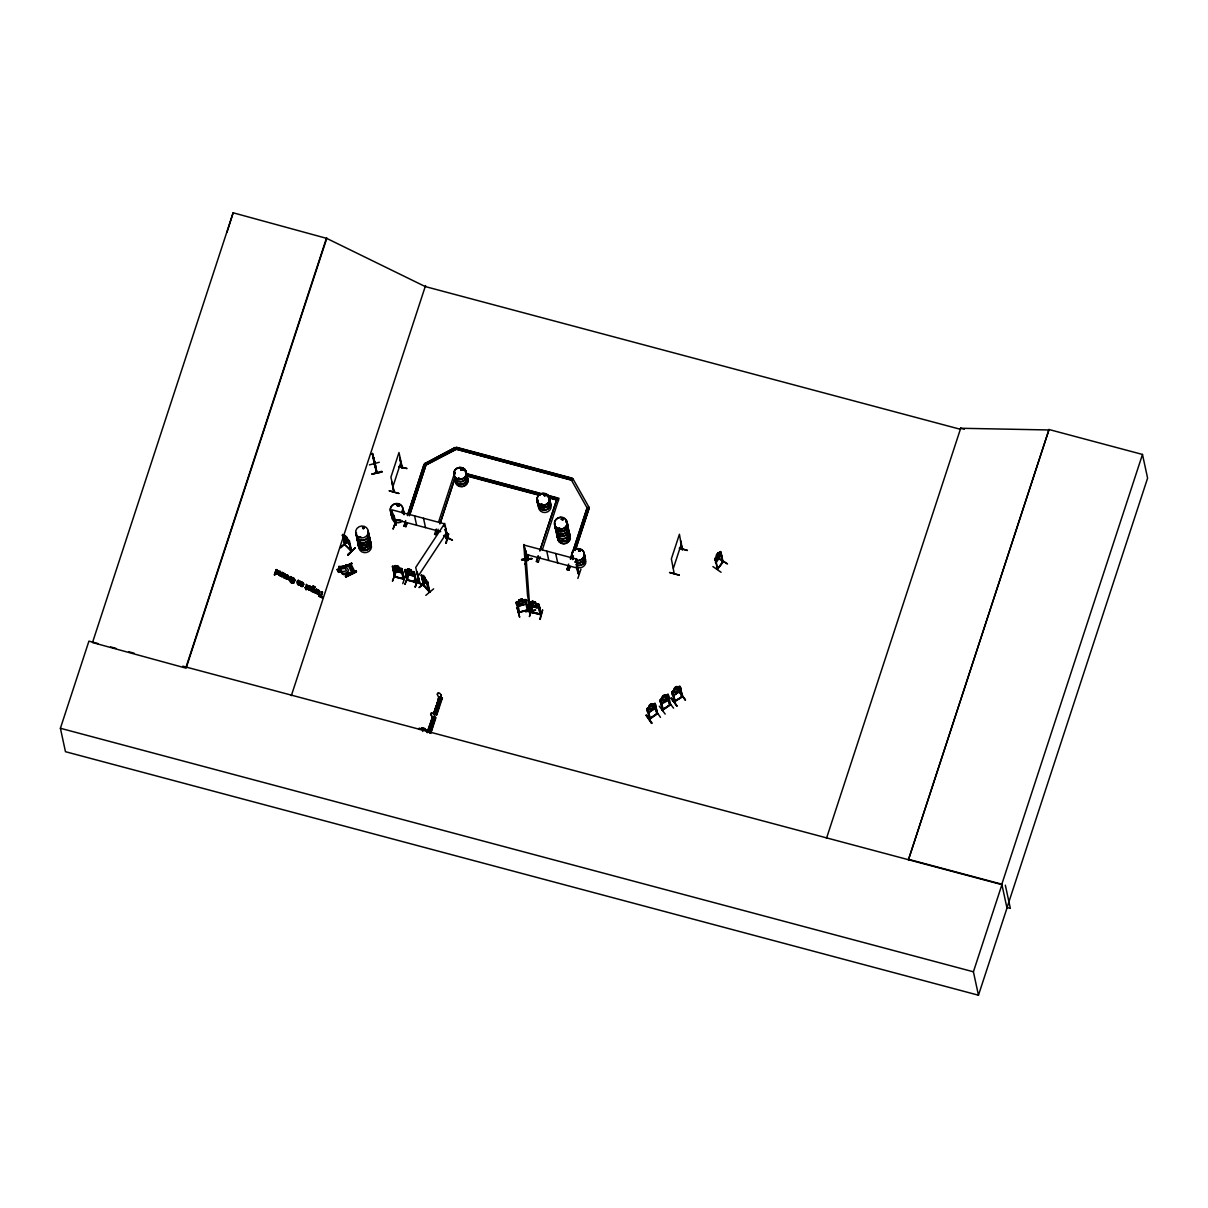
<?xml version="1.0" encoding="UTF-8"?>
<svg xmlns="http://www.w3.org/2000/svg" width="1208" height="1208" viewBox="0 0 1208 1208"><rect width="100%" height="100%" fill="white"/><g stroke="black" fill="none" stroke-linecap="round" stroke-linejoin="round"><path stroke-width="1.5" d="M402.173 467.224L402.189 468.055L401.736 467.164M674.245 573.845L671.361 558.896L679.424 534.268L682.143 549.67L682.611 548.93M682.173 549.625L680.572 542.09M373.559 458.768L373.121 456.518L375.597 465.488M526.612 559.153L526.658 560.089M526.703 559.591L526.764 560.452L527.171 559.636M531.384 612.335C525.903 583.947 529.285 612.924 530.659 609.285M657.197 713.415L649.089 719.092L657.56 713.354M649.164 719.032L650.206 718.73L647.896 709.156L647.141 709.67L647.896 709.156M656.518 713.566L657.348 713.037M663.162 709.911C656.08 680.044 667.058 731.429 660.021 699.915M662.588 710.304L670.636 704.717L668.401 695.083L667.646 695.597L669.791 705.306L667.646 695.597M674.608 701.078C677.235 704.415 670.742 689.889 673.007 692.335M681.523 696.729L682.263 695.944M679.953 691.051L680.527 689.375C681.961 686.491 677.779 686.31 679.953 686.235L682.505 696.684L674.864 701.138M681.614 697.197L679.47 687.503L680.225 686.975L682.535 696.563M447.036 538.798L446.039 538.451L447.655 539.176L444.997 529.346M350.607 550.455L351.392 551.437L348.916 541.139L349.293 541.999M527.156 560.376L527.02 559.244M530.825 610.448L530.75 609.376M430.576 714.215L431.543 713.686L430.682 714.426M431.498 713.822L431.377 712.765M437.145 694.011L437.447 694.796M441.449 695.355L440.694 694.63M360.029 537.379L360.195 537.137M360.935 536.971L360.059 536.639M362.808 527.458C363.155 529.164 365.707 527.398 363.14 528.696M398.051 504.597L398.459 505.774M398.851 504.899L398.716 506.016M457.983 478.368L459.085 478.247L458.134 478.745M458.27 478.745L459.04 478.126M460.656 469.716L460.912 469.263M460.595 469.217L461.818 468.372M462.468 469.519L462 468.704M430.954 726.431L429.973 727.095L431.075 727.669M541.214 504.461L541.486 504.083M541.199 504.159L541.426 504.582M542.15 503.932L541.758 504.37M545.201 495.401L544.295 495.537M545.578 494.842C545.639 497.877 542.377 493.528 544.37 495.597M559.772 528.017L558.926 528.591M559.41 528.334L558.7 528.002M561.222 519.017L562.505 518.141M575.944 559.787L576.503 559.108M575.99 559.712L576.578 559.138M578.541 550.863L578.632 549.927M580.006 549.972C580.293 552.147 577.666 549.459 579.1 550.908M580.308 550.168L580.097 551.074M723.245 561.765C712.222 575.597 719.621 567.413 714.774 559.259L719.938 551.996M398.866 493.528L389.082 490.78L398.821 493.332M679.304 575.235L669.519 572.486L679.258 575.053M308.176 587.918C311.015 592.901 307.149 584.627 310.214 588.704M308.448 587.843L308.946 589.262M423.479 584.415L421.486 575.461L423.887 585.774L414.419 579.855L423.102 584.899L429.565 592.267L427.209 581.652M429.444 592.192L428.855 591.588M427.572 581.743L429.837 592.056L423.555 584.536L422.815 585.351L414.178 580.444M287.897 577.53L287.64 575.808M374.435 462.543L372.457 453.423L376.715 472.841L374.103 463.283M374.842 464.521L374.133 463.374M376.564 472.69L376.775 471.739M319.727 592.207L319.289 590.667M309.414 589.927C303.389 587.707 313.884 587.511 308.433 586.273M310.109 588.311L310.139 586.695L308.131 586.333M721.07 572.275L712.886 566.567M278.308 572.803L277.372 570.191M528.183 610.131L526.159 600.376L525.269 600.602L527.322 610.372L528.168 609.33M339.071 566.174L338.663 567.352L342.091 573.845L343.51 574.525M391.951 482.369L393.823 492.2L392.283 482.46M399.742 458.572L401.811 467.496M393.838 492.154L393.899 491.399M394.216 491.882L390.924 477.175L398.987 452.547L402.324 467.692M398.791 466.469L407.036 468.538L398.776 466.65M680.527 540.369L682.58 549.746M687.397 550.516L679.243 548.175L687.367 550.304M540.973 614.827L531.49 612.35L529.391 601.886L539.01 604.347L541.078 614.857L539.1 605.102L538.224 604.876L540.218 614.691L540.308 613.83M532.517 602.294L532.26 601.146L535.431 602.067M531.384 606.507L538.934 608.334L539.674 607.428M535.688 603.215L537.303 603.924L537.771 606.069L533.377 605.812L531.58 604.483L531.112 602.339L532.622 602.354M396.103 525.133L394.08 515.408L393.204 515.182L395.801 524.831M395.56 521.448L393.053 529.164L396.013 521.403M393.204 515.182L395.197 524.997L391.86 509.806L443.759 523.653L444.438 526.779M447.987 538.466L447.202 539.04L447.051 538.043M445.692 543.207L448.636 533.77L446.205 543.328M526.144 550.984L525.359 550.44L528.274 560.376L527.05 560.18M528.681 555.121L525.223 564.423L528.576 555.257M527.428 559.44L528.168 560.346L527.262 559.395M528.274 560.376L527.126 559.817L528.168 560.346M530.327 603.169L529.557 602.626L532.23 612.607L541.229 614.495M532.411 607.337L529.406 616.609L532.366 607.352M532.351 612.547L531.399 611.625M540.942 614.449L532.305 611.807M539.689 619.281L542.634 609.844L540.218 619.402M576.276 564.362L577.258 564.272L576.276 564.362L578.3 573.74L579.206 574.042L575.929 558.896L524.03 545.065L527.367 560.24M578.209 573.77C580.474 570.72 578.013 579.568 576.775 565.857M577.862 578.451L580.942 569.21M1049.027 429.519L908.461 859.719L1049.027 429.519L1142.481 454.45L1001.825 884.211L1006.989 908.069L978.465 995.211L65.459 751.693L60.4 728.273L88.924 641.131L97.954 643.547M233.144 212.789L92.503 642.55L186.092 668.16L326.749 238.399L233.144 212.789L227.044 232.132M185.957 667.465L326.613 237.719M277.674 573.966A1.586 1.374 73.8 0 1 276.813 574.102A1.842 1.601 73.8 0 1 275.771 573.347L274.427 574.736L276.088 569.632L276.934 569.829M274.427 574.736L276.36 569.557M274.986 575.008L275.771 573.347M277.583 573.226C272.57 573.619 280.362 567.911 277.312 573.302M275.666 572.909L276.632 570.72M280.362 575.053L279.456 574.434L280.301 571.475C278.837 570.403 277.553 575.385 279.546 575.476M279.728 571.203L279.32 575.34M280.301 571.475L279.622 575.038L280.905 574.948L282.355 572.486L281.162 576.156L280.332 575.959M281.796 572.214L280.905 574.948M280.89 576.231L282.355 572.486M282.264 576.895C283.276 570.871 284.106 577.122 281.706 576.624L282.899 572.97L283.744 573.166M281.706 576.624L283.17 572.894M283.669 573.558C286.522 572.456 285.692 578.662 283.774 577.635L284.182 574.147M283.774 577.635L284.892 574.6L283.699 574.072M284.333 577.907L285.224 574.585L283.956 573.513M289.074 579.87C286.16 579.04 292.457 579.493 290.766 576.594L290.131 580.535L289.301 580.338M288.304 579.085L289.648 579.281L290.766 576.594M289.86 580.61L291.324 576.88M293.71 578.179L294.767 580.323L293.74 582.83A2.22 1.918 73.8 0 1 292.532 583.237L291.611 582.981A3.458 3.005 73.8 0 1 290.539 582.15L290.871 581.018L293.348 582.362C296.307 580.791 292.245 575.778 291.732 579.462L292.849 580.459L290.947 579.749L291.656 577.62L293.106 577.666M290.282 581.848L290.539 581.063M290.947 579.749L291.928 577.545M298.769 584.053L297.848 583.434L298.693 580.474C294.39 580.731 298.648 586.288 298.859 584.551M298.134 580.202L297.727 584.34M298.693 580.474L298.014 584.038L299.297 583.947L300.762 581.486L299.569 585.14L298.723 584.944M300.203 581.214L299.297 583.947M299.297 585.231L300.762 581.486M306.002 588.507C306.983 591.21 303.676 585.88 306.439 587.918L306.424 584.294L306.168 587.994L305.126 587.481M306.832 588.704C306.107 592.343 308.719 579.629 306.998 588.19M306.56 588.779L307.376 588.371M310.381 588.236L308.055 587.103L308.463 589.579M313.838 586.922C310.199 586.333 317.387 590.742 312.283 591.663A1.812 1.57 73.8 0 1 311.256 590.893L312.54 586.439M310.637 590.772L311.966 587.45M313.325 590.727L311.422 590.395L313.099 588.281M311.422 590.395L312.344 588.311M312.238 587.873L313.597 586.816M313.567 586.997L315.001 587.028L313.853 587.163M313.657 592.222C314.835 590.38 312.812 593.098 314.639 592.373M314.865 592.841L315.696 593.037L316.904 589.383L316.058 589.187L314.684 591.89M314.941 591.86L316.33 589.096M315.424 593.113L316.904 589.383M318.248 590.033C318.082 588.9 314.427 594.064 318.429 594.411M317.689 589.761L317.266 593.838M319.108 593.883L317.191 592.524L318.837 593.974M317.342 592.041C318.504 589.534 316.481 593.083 318.912 592.298M318.655 596.103L322.521 597.779L318.655 596.103L320.618 596.178L322.023 591.89L321.207 596.48L322.612 592.177M318.837 595.529L320.346 596.269L322.023 591.89M322.249 597.869L322.702 597.205L321.207 596.48M291.339 695.657L425.563 285.541M392.947 486.552L401.011 461.924M407.066 523.139L405.918 526.658L404.031 526.159L405.692 520.588M407.413 515.303L424.114 464.295L426.016 464.793L456.065 449.134L571.293 479.863L573.045 478.957L588.915 507.134L587.163 508.055L570.463 559.077M404.031 526.159L405.178 522.641M407.489 515.605L424.114 464.295M393.476 566.19L392.404 566.401L402.007 568.847L404.212 579.387L394.488 576.85L395.318 577.122M394.669 576.895L392.66 567.126L393.536 567.367L395.56 577.077M405.918 526.658L407.005 522.853M409.316 515.816L426.016 464.793L409.95 514.351M393.536 567.367L392.555 567.443M393.068 569.496L394.472 570.916L401.902 572.924L402.641 572.048M395.529 566.733L395.288 565.586L398.474 566.431L400.769 570.569L399.38 571.052L394.608 568.923L394.14 566.763L395.65 566.809L395.288 565.586M394.412 570.931L401.932 572.834M392.479 581.108L395.967 571.807L392.509 581.093M394.578 576.82L404.242 578.723M398.474 566.431L395.258 565.691M395.454 577.046L394.503 576.125M400.905 568.168L402.007 568.847M401.207 569.753L402.189 569.663L401.207 569.753L404.076 579.447L401.902 568.847M405.903 569.512L414.404 572.275L413.332 571.49M394.593 576.548L404.303 579.01L403.261 578.466M405.858 571.006L405.088 570.448L407.987 580.399L406.99 580.217L416.594 581.924L416.594 582.739L414.344 572.154M405.495 572.803L406.915 574.223L414.374 576.14L406.869 574.147M405.843 574.6L402.762 583.675M407.715 568.908L410.871 569.859L413.211 573.875L411.807 574.374L407.036 572.23L406.567 570.085L408.077 570.116L407.715 568.908L410.916 569.753M413.74 572.758L414.51 573.302L413.74 572.758C418.21 587.39 417.062 582.105 407.021 579.87M407.987 580.399L407.171 579.402M411.128 571.006L410.811 569.768M571.882 478.081L571.354 480.165L571.882 478.081L456.654 447.337L456.065 449.134L571.354 480.165L573.045 478.957M424.174 464.582L426.077 465.08L456.126 449.436L456.654 447.337M418.723 578.043L415.174 587.163L418.21 577.756M415.159 586.967L418.164 577.726M437.613 531.293L436.466 534.812L434.578 534.298L436.299 529.029M438.595 521.992L454.721 472.721M436.466 534.812L438.126 529.24M439.848 523.955L454.827 478.217M440.497 522.49L454.887 478.504A6.372 5.965 -12.2 0 0 463.389 484.106A6.372 5.965 -12.2 0 0 465.85 474.366M427.421 730.387L418.98 728.409M419.206 729.255L420.082 729.481M422.09 728.862L421.834 727.714L422.166 729.028L420.686 728.892M424.989 728.666L421.803 727.805M437.825 693.09L437.598 693.936M431.316 714.925L432.464 717.929L434.578 718.639L434.427 715.619L434.623 718.518L432.464 717.929L430.728 714.306M427.194 732.003L432.57 716.933M433.823 713.973L439.078 697.061M432.494 716.616L427.889 732.184M433.234 713.807L434.291 714.079L439.002 696.729M433.642 713.913L439.244 697.258M433.853 713.973L439.47 697.242M428.251 732.29L433.234 717.28M434.216 714.064L439.742 697.394M440.074 697.937L440.482 696.759M440.739 697.016L439.908 697.439M434.427 717.431L434.291 716.752M440.89 697.696L439.954 697.288M429.821 732.682L434.956 717.643L435.861 717.96L430.863 732.969M436.858 714.759L435.816 714.487L441.222 697.771L442.37 698.088L436.828 714.743L435.771 714.472L441.267 697.801L442.354 698.088M429.882 732.697L434.759 717.688M430.229 732.803L435.484 717.416L430.652 732.863M436.194 714.577L441.992 697.529M430.441 732.848L435.484 717.416M540.082 556.707L538.36 561.992L536.473 561.478L538.134 555.906M539.855 550.637L556.616 499.901M536.473 561.478L538.194 556.209M539.916 550.923L556.042 501.667M542.392 549.67L559.032 498.315L546.288 494.918M570.055 566.612L568.908 570.131L567.005 569.632L568.666 564.061M570.403 558.775L587.103 507.753L588.915 507.134M567.005 569.632L568.168 566.114M568.908 570.131L569.995 566.326M572.29 559.289L573.438 555.771M575.174 550.486L588.991 508.266L587.103 507.753L589.051 508.553L575.808 549.021M673.385 568.258L681.448 543.63M960.224 429.248L960.556 428.236L964.316 429.233M826.468 838.382L960.692 428.266L1049.118 429.973M978.465 995.211L973.406 971.791L1001.93 884.649L182.816 666.182M1006.944 907.888L1147.6 478.126L1142.481 454.45M960.692 428.266L960.345 429.278L425.231 286.553L326.749 238.399M655.778 706.484L655.114 708.22L648.756 712.629L647.503 712.041L646.839 708.945L647.76 707.888L655.023 703.479L655.189 708.22L648.756 712.629M668.205 699.251L668.87 697.514M673.656 695.37L672.418 694.947L673.717 695.461L680.089 691.127L680.693 689.406M351.588 550.803L350.939 550.516M419.493 581.758L418.632 582.392L419.161 581.124M419.433 581.516L418.934 582.558L419.418 581.426M447.126 539.01L448.002 538.119M300.913 583.177L300.686 585.231A1.601 1.389 73.8 0 0 301.29 586.076L301.94 586.393A1.616 1.404 73.8 0 0 302.861 586.288L303.601 583.902L302.257 582.347A1.601 1.389 73.8 0 0 301.351 582.452L301.079 582.634M278.127 573.241L278.701 571.142L277.1 570.161M422.951 579.764L422.03 577.696L427.919 585.306L427.647 581.803L421.35 574.6L423.661 585.699L424.038 585.004M277.462 573.105L277.553 570.931M313.204 590.621L313.068 588.447M646.189 715.362L651.64 723.396L646.174 715.227M671.089 698.315L677.024 706L671.074 698.149M665.2 714.094L659.311 706.212M721.327 554.668L716.208 562.626L714.683 559.198L715.257 557.96M419.131 582.437L417.153 572.184L419.508 581.863M447.126 538.708C449.3 537.847 445.752 535.612 445.48 529.844L445.661 528.923L445.48 529.844M722.248 561.977L723.139 561.373L717.265 569.119M723.124 561.901L720.844 552.237L722.263 562.399M362.476 527.654L363.457 526.975M362.838 527.745L363.714 527.005L364.408 527.911M363.94 528.198L363.91 527.322M364.288 528.092L363.382 528.726M397.266 504.884L397.523 506.152M462.166 469.323L461.32 469.701M562.717 519.334L562.49 519.546M563.079 519.229L561.312 519.214M575.914 559.38L576.926 559.274M518.579 612.32L528.289 609.753L518.413 612.335L519.606 612.365L517.386 602.701L516.495 602.943L517.386 602.701M528.258 610.1L518.549 612.698M319.018 592.192L318.716 591.014M517.311 601.478C515.016 602.143 516.42 605.812 518.338 606.159L525.873 604.196L525.918 599.591L516.345 602.248M311.86 587.103L313.37 586.167M663.268 709.881L662.18 710.032L663.026 709.141M682.429 696.352L673.913 701.667L675.076 701.395M682.505 696.684L674.351 701.893M293.574 581.969L294.012 579.538L292.593 578.285M286.13 575.506L285.707 577.907A1.601 1.389 73.8 0 0 286.311 578.753L286.628 578.934M301.109 582.83L300.414 585.306A1.601 1.389 73.8 0 0 301.019 586.152L301.668 586.469A1.616 1.404 73.8 0 0 302.589 586.363L303.887 584.219L302.529 582.271A1.601 1.389 73.8 0 0 301.623 582.377L300.837 582.905M311.528 590.818L311.528 590.818A1.812 1.57 73.8 0 0 312.555 591.588M417.455 572.35L416.669 572.924M418.95 581.244L418.557 582.045M443.532 535.673L452.517 540.263L443.849 535.431M417.757 576.775L446.764 532.773M347.345 572.32L348.584 570.614L347.209 568.002L344.507 566.929L339.901 567.654L339.81 569.179L337.153 569.542L338.618 572.335L341.184 571.777L342.74 573.045M287.489 578.33L288.319 576.548L287.232 575.612M287.912 578.043L286.734 578.572M376.458 471.92L374.782 462.453M302.468 585.654L302.423 583.011M301.743 583.102C299.373 585.865 304.25 586.771 303.178 583.404C301.23 581.093 299.659 586.907 302.574 585.714M722.535 562.596L721.131 552.433M717.341 569.451L723.154 561.796M718.971 558.881L727.503 563.925L719.273 558.458M419.025 581.592L417.153 572.184M460.686 468.795L461.562 468.342M462.286 469.67L461.033 469.972M543.857 494.631L545.216 494.299M544.204 494.525L544.959 494.223M437.749 707.737L436.888 706.605M580.187 550.818L578.738 550.984A6.463 6.055 -12.2 0 1 580.399 551.12M286.372 575.235L285.435 577.983A1.601 1.389 73.8 0 0 286.039 578.828L286.96 579.055A1.616 1.404 73.8 0 0 287.882 578.964L288.621 576.578L287.277 575.023M310.048 589.655L310.683 587.028L308.357 585.669M339.101 567.322L349.897 564.861L353.944 572.199L349.958 564.317L346.62 565.933M338.829 566.794L349.897 564.861M342.423 573.574L353.778 572.154L342.71 574.087M337.153 569.542L339.614 569.164M338.618 572.335L337.213 569.481M345.699 565.133L348.659 565.691L352.117 572.245L350.003 573.453M350.063 573.543L343.434 574.495M662.679 697.65L661.395 698.979L661.863 701.123L665.986 699.356L667.148 697.499L666.68 695.34L665.231 695.899M674.502 689.541L673.203 690.87L673.671 693.03L677.794 691.248L678.971 689.39L678.503 687.246L677.054 687.79L676.888 686.537L674.139 688.424C674.411 691.474 674.049 685.827 676.948 686.627M650.07 718.881L648.107 709.413M657.484 713.807L655.114 703.403L654.056 703.569M663.056 709.232L670.651 704.385L662.437 710.047M674.985 701.803L672.811 692.063M419.04 582.452L415.733 567.398L444.74 523.411L448.032 538.602M350.154 544.129L349.61 544.657L343.178 537.515M722.716 561.629L720.557 551.528L719.817 552.011M717.446 568.621L715.468 559.244M395.046 524.181L396.133 524.468L395.212 524.952M532.381 612.23L531.49 612.048M349.474 541.033L343.238 534.797L344.808 536.352M344.718 536.246L343.827 535.552L345.639 539.734L348.719 542.014L347.013 538.466M344.295 539.357L343.268 537.439M346.772 537.318L344.476 535.084L345.881 540.897M342.468 535.31L343.359 535.688L345.201 545.367L342.468 535.31L345.201 545.367M347.919 540.746L340.445 547.481L347.028 542.241M345.277 544.612L344.356 544.264L351.241 551.029M340.762 547.768L346.998 542.045M348.191 555.076L355.197 547.753L348.146 555.016M376.987 472.419L376.866 471.558M422.06 576.125L421.214 575.672M425.367 579.055L425.156 577.801M425.624 582.392L418.995 587.571L425.911 582.588M425.82 595.348L433.627 588.855M318.852 592.328L319.41 591.331L318.444 590.923M293.619 582.15L292.185 582.573L290.599 581.093M277.946 573.77L277.402 574.057A1.586 1.374 73.8 0 1 276.541 574.178A1.842 1.601 73.8 0 1 275.5 573.423M286.1 575.31L286.643 575.053A1.601 1.389 73.8 0 1 287.549 574.948L288.908 576.895L287.61 579.04A1.616 1.404 73.8 0 1 286.689 579.145M398.308 505.744L397.356 505.397M398.67 505.941L397.145 505.533M561.856 518.353L562.686 518.459M436.873 706.544L437.024 707.903M431.09 727.729L430.939 726.355M665.064 694.645C658.254 700.444 666.272 691.927 665.321 695.793M668.779 697.56L668.145 694.328C664.762 695.098 656.095 700.519 661.909 703.554M679.062 686.506L671.754 691.852L672.479 695.038M656.91 714.2L654.555 704.581L655.31 704.068L657.545 713.702L649.526 719.319L649.089 718.7M655.521 704.324L654.555 704.581M667.858 695.868L668.401 695.083M680.421 687.246L679.47 687.503M661.788 703.554C674.638 693.03 665.88 704.626 660.685 702.996M673.671 695.536L680.089 691.127M667.798 700.58L673.566 708.16M679.968 692.26L685.48 700.172L679.47 692.38M674.789 701.425L674.26 701.893M660.444 717.356L655.053 709.322M446.9 538.406L446.039 538.224M540.142 614.223L538.224 604.876M416.549 581.969L415.507 582.165L416.443 582.422M455.144 447.519L425.156 463.464L455.144 447.519L456.126 449.436M670.425 704.46L670.002 705.215M674.426 702.241L671.844 691.806M662.966 709.534L660.987 700.172M679.938 692.26L685.374 700.051M301.638 583.026L302.483 582.845M344.174 566.28L351.77 563.351M345.745 566.144L351.558 563.306M345.805 577.016L356.405 571.852L345.805 577.016L345.322 575.778L353.823 571.626M355.922 570.599C353.159 572.939 356.889 569.481 356.405 571.852M345.443 576.337L352.525 572.894M518.383 611.912L518.73 612.698L516.314 602.158M287.595 578.39L285.934 577.288L287.715 575.612M517.054 607.896L519.576 617.122M649.421 719.319L646.929 708.9L647.714 707.873M519.425 612.516L519.214 611.671L519.5 612.396M312.525 586.348L313.702 586.242M280.739 575.461L279.561 575.657M299.131 584.461L297.681 584.551M291.732 579.462L293.031 579.885M322.702 597.205L320.935 596.556M317.855 590.501L318.957 590.319M374.344 464.582L372.351 453.453M372.834 454.918L373.227 456.186L372.547 454.117M372.759 455.099L372.185 454.359M373.649 458.708L375.507 465.835M373.317 456.564L377.062 472.751L374.525 463.313M374.601 461.139L374.842 462.543M369.422 464.899L379.282 462.256M371.943 474.004L381.97 471.996M381.954 471.966L371.958 474.125L381.788 471.286M519.138 599.847L522.339 598.881L522.52 600.21M519.259 599.863L522.279 599.047M525.752 604.076L518.262 606.22M527.035 605.057L530.146 614.344L527.201 605.193M276.36 570.795L277.644 570.735M319.123 592.252L317.87 592.222M431.422 712.826L432.872 713.067M312.072 588.387C315.092 587.133 313.446 592.841 311.694 590.319M317.674 591.014L318.459 590.833M309.701 589.308L308.886 589.428M283.17 574.178L284.227 573.996M667.239 694.6L668.205 694.419M287.293 575.506L286.205 577.213L286.794 578.406M312.57 591.694L314.473 589.459L312.525 587.798M529.361 601.992L530.493 601.811M405.948 569.557L404.831 569.708L407.036 580.172M418.95 728.515L420.067 728.364M524.665 550.214L525.842 555.635M526.688 559.485C508.704 560.557 544.914 557.054 527.035 559.455M521.735 559.455L531.898 558.474M521.765 559.848L531.898 558.73M530.388 610.493L527.534 595.423L523.789 544.491L527.126 560.512M525.571 611.595L535.703 610.115L525.586 611.625M432.977 717.159L432.811 717.174M344.688 544.37L351.664 551.15L349.399 540.973M351 550.516L348.916 541.139M522.49 600.104L524.197 600.059L524.665 602.203L520.225 604.362L518.398 603.879L517.93 601.72L519.47 600.904L519.108 599.742M423.449 584.748L429.837 591.92M531.716 611.912L541.154 614.389M407.096 579.734L415.612 581.848M415.748 582.045L413.634 573.075M319.048 592.901L317.191 592.524M308.629 585.684C311.921 584.959 311.694 590.984 308.478 589.836M314.956 591.814L314.02 591.694M408.334 575.265L404.906 584.415L408.395 575.265M438.293 692.894L439.38 693.196M524.77 599.5L525.948 599.681M563.17 518.806L562.535 518.549M345.684 565.284L348.553 565.827L351.951 572.245M292.396 577.666L293.544 577.847M318.912 594.517L317.553 594.26M532.713 602.747L535.703 603.502M533.181 604.891L536.171 605.661M318.036 592.856L319.999 592.131L319.093 590.546M446.22 538.557L447.02 538.708M538.119 605.193L538.995 605.419M1007.064 907.525L1010.356 908.401L1005.328 885.177M456.715 447.639L571.943 478.368M466.167 473.551L542.649 493.951M466.243 473.838L539.07 493.272M546.348 495.22L557.281 498.134M467.405 475.831L540.233 495.265M549.338 497.681L558.519 500.414L549.413 497.983M467.466 476.133L538.481 495.069M393.884 519.183L440.724 531.671M526.054 554.427L577.952 568.273M403.97 525.857L405.858 526.371M436.405 534.51L434.578 534.298M536.397 561.192L538.36 561.992M566.945 569.33L568.832 569.844M438.972 698.058L441.131 698.632M439.153 706.891L435.907 706.031M438.61 708.583L435.363 707.722M434.865 709.217L438.111 710.093M434.306 710.923L437.553 711.784M433.944 712.041L437.19 712.916M433.385 713.747L436.632 714.607M432.645 726.778L429.399 725.917M432.102 728.469L428.855 727.609M431.603 729.979L428.357 729.104M425.261 730.1L422.287 729.315L422.755 731.459M431.045 731.671L427.798 730.795M908.371 859.281L1001.825 884.211M110.592 646.914L115.998 648.364M128.652 651.731L134.058 653.181M427.436 731.927L430.682 732.803M60.4 728.273L973.406 971.791M716.299 562.686L715.378 562.43M426.998 582.694L424.189 580.172L422.483 575.899L423.434 576.714C421.245 572.139 428.719 582.664 423.117 575.446L423.359 576.79M314.699 591.784L313.899 591.603M276.828 573.468L275.937 572.834M526.718 560.527L524.74 551.074M313.431 586.318L315.001 587.028M579.598 549.67L580.384 550.184M407.926 579.931L405.964 570.674M403.125 578.874L401.298 569.436M291.219 579.674L292.849 580.459M305.231 587.918L306.273 588.432M305.654 589.549L306.485 589.746M434.518 714.894L433.476 713.309M343.359 534.797L342.513 534.419L344.778 544.37M313.793 586.469L314.729 587.103M293.272 577.922L295.009 579.719L294.012 582.754A2.22 1.918 73.8 0 1 292.804 583.162L291.883 582.905A3.458 3.005 73.8 0 1 290.811 582.075L290.554 581.773M537.832 603.804L538.979 604.453M427.421 730.312L428.523 731.082M718.488 553.702L718.247 552.539L716.253 555.121L716.148 560.059L719.183 557.281L719.515 552.917L718.428 553.823L718.186 552.675L716.676 556.299M441.026 695.008L439.848 693.317M437.492 694.66L438.927 698.179L441.086 698.753L440.935 695.732M460.837 469.836L461.003 470.063A6.372 5.965 -12.2 0 1 462.513 470.199M344.975 536.669L348.584 539.991M345.428 538.813L347.572 540.897M530.176 604.997L531.475 606.386L530.07 604.981M460.807 469.912L460.701 469.655A6.372 5.965 -12.2 0 1 463.917 470.38M677.129 687.699L676.888 686.537M671.104 698.118L677.024 706M662.573 697.68L662.422 696.503M649.481 706.65L649.24 705.502C652.169 701.848 651.384 705.502 653.588 704.324L654.056 706.484L652.894 708.341L648.771 710.108L649.33 705.472L652.033 703.705L652.199 704.959M646.204 715.196L652.109 723.079M425.397 578.949L428.9 591.678M571.293 479.863L587.163 508.055M425.095 463.162L426.077 465.08M350.849 563.789L354.865 571.746M372.894 455.054L373.227 456.186M374.48 461.577L374.087 459.387M526.159 600.376L525.269 600.602M517.13 607.699L519.651 617.092M373.363 457.213L373.982 459.644M720.496 551.618L721.161 554.699M717.899 553.294L716.706 554.834M676.389 687.156L674.744 688.273M664.566 695.249L662.92 696.382M651.474 704.234L649.829 705.351M555.68 553.506L557.703 562.868M546.756 551.12L548.779 560.497M527.02 554.276L528.379 560.059M535.37 601.977L536.609 607.73M532.26 601.146L533.619 606.975M530.433 602.852L532.456 612.562M521.75 599.289L519.802 599.802M445.661 528.923L447.232 536.156M445.39 534.208L446.205 538.602M423.51 518.247L425.533 527.624M414.586 515.876L416.609 525.238M399.878 458.149L402.098 468.085M424.839 577.59L423.585 576.156M410.327 569.814L408.41 569.3M404.967 569.648L407.232 579.795M397.885 566.492L395.967 565.993M392.434 566.295L394.654 576.941M427.33 732.682L424.929 728.575M424.446 728.62L422.528 728.107M348.659 541.38L350.682 550.893M346.772 537.213L348.025 542.966M346.439 537.031L345.065 535.688M351.437 562.732L351.89 563.925M528.696 600.255L528.409 601.146L528.334 600.285M525.812 553.853L529.557 604.785M567.488 525.389A6.372 5.965 -12.2 0 1 562.445 534.268A6.372 5.965 -12.2 0 1 555.801 526.703M556.269 528.862A6.372 5.965 -12.2 0 0 563.743 536.276A6.372 5.965 -12.2 0 0 567.005 526.311A6.342 5.934 -12.2 0 1 563.698 536.11A6.342 5.934 -12.2 0 1 556.269 528.726M566.008 521.343A6.463 6.055 -12.2 0 1 562.702 531.46A6.463 6.055 -12.2 0 1 555.121 523.94M563.185 519.742A6.463 6.055 -12.2 0 0 561.539 519.515A6.463 6.055 -12.2 0 1 563.154 519.606M567.398 524.952A6.372 5.965 -12.2 0 1 563.17 533.679A6.372 5.965 -12.2 0 1 555.423 527.805M565.978 521.554A6.372 5.965 -12.2 0 1 563.502 531.293A6.372 5.965 -12.2 0 1 554.955 525.661M565.978 521.207A6.463 6.055 -12.2 0 1 562.671 531.324A6.463 6.055 -12.2 0 1 555.091 523.804M567.413 523.819A6.372 5.965 -12.2 0 1 560.965 531.278A6.372 5.965 -12.2 0 1 555.151 523.683M561.463 519.319A6.372 5.965 -12.2 0 1 563.109 519.546M565.888 521.116A6.372 5.965 -12.2 0 1 566.839 522.369M568.122 531.52A6.357 5.949 -12.2 0 1 564.861 541.471A6.357 5.949 -12.2 0 1 557.401 534.072M568.138 531.173A6.463 6.055 -12.2 0 1 564.816 541.29A6.463 6.055 -12.2 0 1 557.25 533.77M557.598 537.771A6.357 5.949 -12.2 0 0 566.129 543.389A6.357 5.949 -12.2 0 0 568.591 533.679A6.357 5.949 -12.2 0 1 566.099 543.253A6.357 5.949 -12.2 0 1 557.567 537.635M568.515 530.176A6.357 5.949 -12.2 0 1 563.487 539.04A6.357 5.949 -12.2 0 1 556.843 531.49M568.032 531.082A6.357 5.949 -12.2 0 1 564.77 541.048A6.357 5.949 -12.2 0 1 557.311 533.634M568.424 529.753A6.357 5.949 -12.2 0 1 564.212 538.451A6.357 5.949 -12.2 0 1 556.465 532.592M286.372 575.129A1.601 1.389 73.8 0 1 287.277 575.023M400.663 519.863A6.372 5.965 -12.2 0 1 391.649 513.023M402.385 510.456A6.372 5.965 -12.2 0 1 404.061 514.714M393.204 514.593A6.372 5.965 -12.2 0 1 391.211 506.394A6.372 5.965 -12.2 0 1 399.984 504.31A6.372 5.965 -12.2 0 1 401.962 512.509M393.264 514.804A6.342 5.934 -12.2 0 1 391.286 506.635A6.342 5.934 -12.2 0 1 400.014 504.551A6.342 5.934 -12.2 0 1 401.992 512.721M402.793 508.81A6.463 6.055 -12.2 0 1 403.245 513.415M393.657 516.994A6.463 6.055 -12.2 0 1 390.652 511.694M399.017 520.014A6.372 5.965 -12.2 0 1 391.543 512.585M402.279 510.033A6.372 5.965 -12.2 0 1 403.97 514.276M402.777 509.127A6.372 5.965 -12.2 0 1 403.23 513.672M393.763 517.205A6.372 5.965 -12.2 0 1 390.954 513.536M402.687 508.689A6.372 5.965 -12.2 0 1 403.125 513.249M393.672 516.767A6.372 5.965 -12.2 0 1 390.712 511.558M402.49 521.101A6.372 5.965 -12.2 0 1 392.117 515.197M402.853 512.63A6.372 5.965 -12.2 0 1 403.804 513.883M583.736 555.529A6.357 5.949 -12.2 0 1 577.197 565.45M572.743 559.621A6.357 5.949 -12.2 0 1 573.03 558.081M584.204 557.703A6.357 5.949 -12.2 0 1 576.171 567.005M573.302 558.685A6.357 5.949 -12.2 0 1 575.506 549.066A6.357 5.949 -12.2 0 1 584.294 554.064A6.357 5.949 -12.2 0 1 576.08 560.255M573.347 558.896A6.357 5.949 -12.2 0 1 575.552 549.293A6.357 5.949 -12.2 0 1 584.34 554.276A6.357 5.949 -12.2 0 1 576.125 560.482M584.189 553.989A6.463 6.055 -12.2 0 1 576.578 562.807A6.357 5.949 -12.2 0 0 584.144 554.185M583.645 555.091A6.357 5.949 -12.2 0 1 577.107 565.012M572.652 559.198A6.357 5.949 -12.2 0 1 572.939 557.643M572.184 557.039A6.357 5.949 -12.2 0 0 572.335 558.579A6.463 6.055 -12.2 0 1 572.048 556.888A6.463 6.055 -12.2 0 0 572.184 558.322M584.159 553.853A6.463 6.055 -12.2 0 1 575.023 562.052M580.369 550.984A6.463 6.055 -12.2 0 0 578.723 550.757A6.357 5.949 -12.2 0 1 580.308 550.923M584.038 553.747A6.357 5.949 -12.2 0 1 575.038 561.811M572.245 558.156A6.357 5.949 -12.2 0 1 572.094 556.601M465.88 474.17A6.463 6.055 -12.2 0 1 463.389 484.031A6.463 6.055 -12.2 0 1 454.706 478.323M467.269 477.779A6.372 5.965 -12.2 0 1 462.226 486.658A6.372 5.965 -12.2 0 1 455.582 479.093A6.342 5.934 -12.2 0 0 462.196 486.477A6.342 5.934 -12.2 0 0 467.224 477.643M465.291 471.784A6.372 5.965 -12.2 0 1 465.337 479.863A6.372 5.965 -12.2 0 1 456.775 480.829A6.372 5.965 -12.2 0 1 455.25 472.917M465.76 473.944A6.372 5.965 -12.2 0 1 463.283 483.668A6.372 5.965 -12.2 0 1 454.736 478.051M465.201 471.346A6.372 5.965 -12.2 0 1 465.231 479.44A6.372 5.965 -12.2 0 1 456.684 480.391A6.372 5.965 -12.2 0 1 455.159 472.479M549.021 500.203A6.372 5.965 -12.2 0 1 545.759 510.184A6.372 5.965 -12.2 0 1 538.285 502.77M550.44 503.63A6.372 5.965 -12.2 0 1 545.397 512.494A6.372 5.965 -12.2 0 1 538.753 504.929M549.459 498.678A6.463 6.055 -12.2 0 1 544.355 507.677A6.372 5.965 -12.2 0 1 537.726 500.172M537.605 500.006A6.463 6.055 -12.2 0 0 544.355 507.677A6.372 5.965 -12.2 0 0 549.413 498.874M547.194 496.428A6.463 6.055 -12.2 0 1 548.492 497.409M548.93 499.765A6.372 5.965 -12.2 0 1 545.654 509.746A6.372 5.965 -12.2 0 1 538.194 502.332M549.429 498.542A6.463 6.055 -12.2 0 1 545.155 507.39A6.463 6.055 -12.2 0 1 537.288 501.441M549.323 498.436A6.372 5.965 -12.2 0 1 544.279 507.3A6.372 5.965 -12.2 0 1 537.635 499.75M367.745 533A6.372 5.965 -12.2 0 1 364.484 542.981A6.372 5.965 -12.2 0 1 357.009 535.567A6.463 6.055 -12.2 0 0 364.469 542.905A6.463 6.055 -12.2 0 0 367.776 532.788M357.477 537.741A6.372 5.965 -12.2 0 0 364.952 545.155A6.372 5.965 -12.2 0 0 368.229 535.174A6.342 5.934 -12.2 0 1 364.922 544.974A6.342 5.934 -12.2 0 1 357.477 537.59M368.153 531.671A6.372 5.965 -12.2 0 1 363.11 540.535A6.372 5.965 -12.2 0 1 356.451 532.985M367.655 532.562A6.372 5.965 -12.2 0 1 364.393 542.543A6.372 5.965 -12.2 0 1 356.919 535.129M368.062 531.233A6.372 5.965 -12.2 0 1 363.004 540.112A6.372 5.965 -12.2 0 1 356.36 532.547M370.297 541.622A6.372 5.965 -12.2 0 1 366.084 550.35A6.372 5.965 -12.2 0 1 358.323 544.476M370.343 541.426A6.463 6.055 -12.2 0 1 366.069 550.274A6.463 6.055 -12.2 0 1 358.202 544.325M369.814 542.543A6.372 5.965 -12.2 0 1 366.553 552.509A6.372 5.965 -12.2 0 1 359.078 545.095M369.21 536.669A6.342 5.934 -12.2 0 1 364.182 545.503A6.342 5.934 -12.2 0 1 357.553 537.983M368.817 537.575A6.463 6.055 -12.2 0 1 365.511 547.692A6.463 6.055 -12.2 0 1 357.93 540.172M369.255 539.931A6.372 5.965 -12.2 0 1 366.779 549.67A6.372 5.965 -12.2 0 1 358.232 544.038M368.787 537.786A6.372 5.965 -12.2 0 1 365.526 547.768A6.372 5.965 -12.2 0 1 358.051 540.354M368.787 537.439A6.463 6.055 -12.2 0 1 365.48 547.556A6.463 6.055 -12.2 0 1 357.9 540.036M368.697 537.349A6.372 5.965 -12.2 0 1 365.42 547.33A6.372 5.965 -12.2 0 1 357.961 539.916M415.114 575.265L414.344 576.246L415.008 575.219M718.518 554.2L716.661 556.616L717.129 558.775L718.986 556.36L718.518 554.2M355.212 547.768L347.798 554.683L355.212 547.768M427.164 581.954L427.466 582.83L427.164 581.954M652.229 705.261L649.662 707.012L650.13 709.171L652.682 707.42L652.229 705.261M665.321 696.291L662.754 698.043L663.222 700.187L665.774 698.435L665.321 696.291M677.129 688.183L674.577 689.934L675.046 692.078L677.597 690.327L677.129 688.183M522.581 600.482L519.561 601.297L520.029 603.441L523.049 602.641L522.581 600.482M345.231 568.319L340.626 569.043L342 571.641L346.62 570.916L345.231 568.319M338.814 569.844L337.998 569.965L339.705 571.505L338.814 569.844M534.872 602.022L532.954 601.539L534.872 602.022M398.716 567.986L395.726 567.186L396.194 569.346L399.184 570.131L398.716 567.986M411.143 571.293L408.168 570.508L408.636 572.652L411.611 573.453L411.143 571.293M438.459 698.42L441.524 699.628L438.459 698.42M431.951 718.307L435.031 719.515L431.951 718.307M425.488 579.342L423.525 577.107L425.941 581.486L425.488 579.342M557.356 528.274A6.372 5.965 -12.2 0 0 567.096 523.2A6.372 5.965 -12.2 0 0 557.794 517.915A6.372 5.965 -12.2 0 0 557.356 528.274M557.416 528.47A6.342 5.934 -12.2 0 0 567.126 523.426A6.342 5.934 -12.2 0 0 557.854 518.156A6.342 5.934 -12.2 0 0 557.416 528.47M399.002 505.925A6.463 6.055 -12.2 0 0 397.341 505.714A6.372 5.965 -12.2 0 1 398.942 505.865M456.669 478.504A6.372 5.965 -12.2 0 0 466.409 473.43A6.372 5.965 -12.2 0 0 457.107 468.145A6.372 5.965 -12.2 0 0 456.669 478.504M456.73 478.715A6.342 5.934 -12.2 0 0 466.439 473.657A6.387 5.98 -12.2 0 0 457.122 468.221A6.387 5.98 -12.2 0 0 456.684 478.61A6.387 5.98 -12.2 0 0 466.439 473.521A6.342 5.934 -12.2 0 0 457.168 468.387A6.342 5.934 -12.2 0 0 456.73 478.715M539.84 504.34A6.372 5.965 -12.2 0 0 549.58 499.266A6.372 5.965 -12.2 0 0 540.278 493.966A6.372 5.965 -12.2 0 0 539.84 504.34M539.9 504.551A6.342 5.934 -12.2 0 0 549.61 499.493A6.342 5.934 -12.2 0 0 540.338 494.223A6.342 5.934 -12.2 0 0 539.9 504.551M358.565 537.137A6.372 5.965 -12.2 0 0 368.319 532.064A6.372 5.965 -12.2 0 0 359.002 526.779A6.372 5.965 -12.2 0 0 358.565 537.137"/></g></svg>
